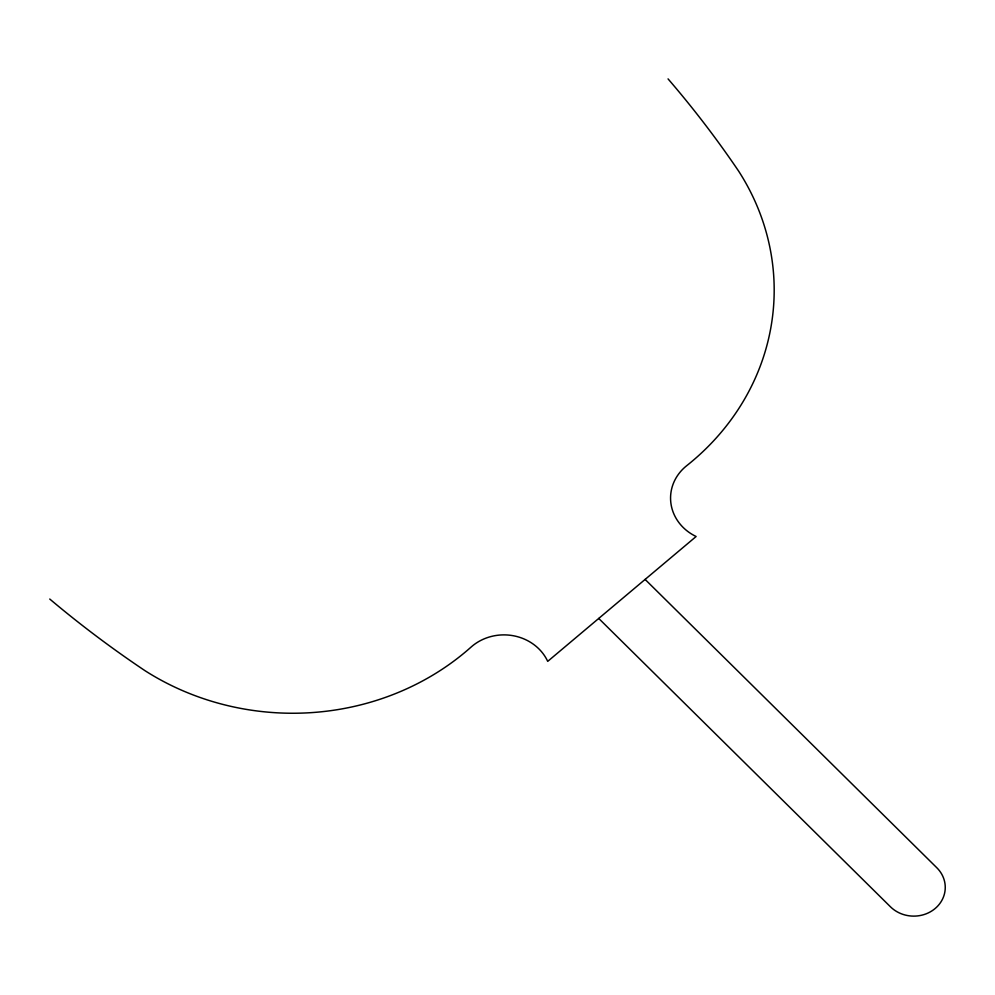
<?xml version="1.0" encoding="UTF-8"?>
<svg xmlns="http://www.w3.org/2000/svg" width="995" height="995" viewBox="0 0 995 995"><rect width="100%" height="100%" fill="white"/><g stroke="black" fill="none" stroke-linecap="round" stroke-linejoin="round"><path stroke-width="1.49" d="M645.108 579.426L936.817 867.752A31.629 28.855 1.6 0 1 935.138 908.522A31.629 28.855 1.6 0 1 890.438 906.781L598.729 618.442M668.055 78.891A1091.117 995.236 1.6 0 1 738.713 171.239A256.474 233.937 1.6 0 1 686.687 465.71A47.275 43.121 1.6 0 0 696.127 536.504L547.71 661.364A47.275 43.121 1.6 0 0 471.07 647.086A256.474 233.937 1.6 0 1 145.009 670.692A1091.117 995.236 1.6 0 1 49.75 599.04"/></g></svg>
